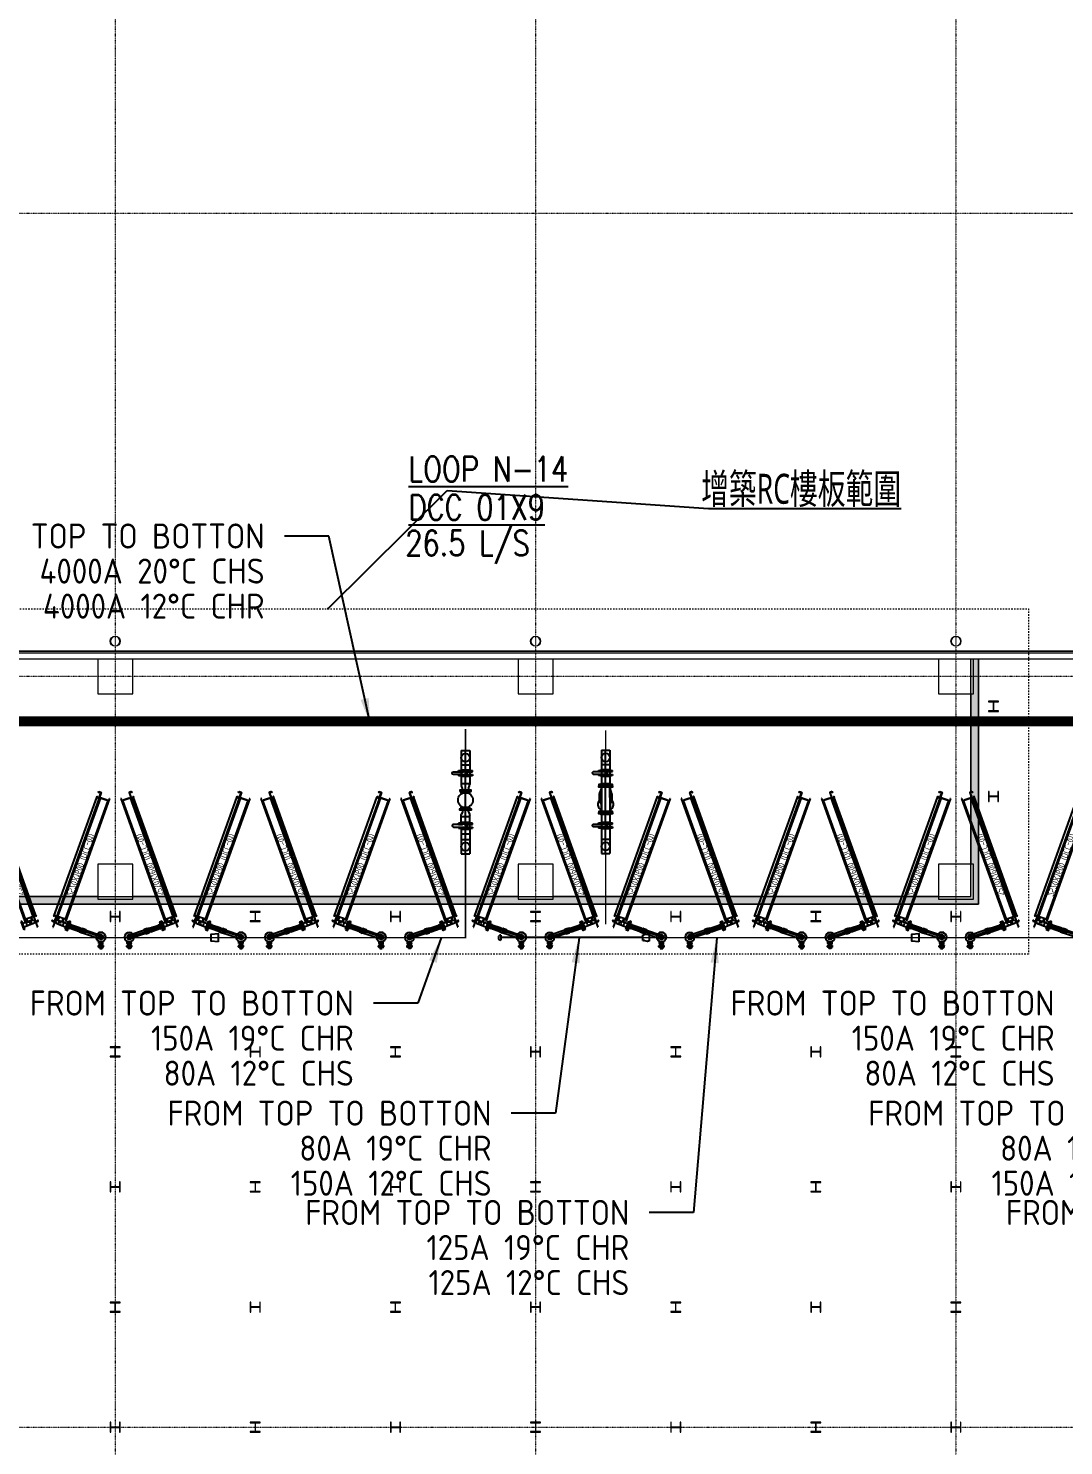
# Model space of a CAD drawing. Extents: x -32000 to 363140, y -29000 to 144266.
# Drawn here: x 24665 to 45352, y 74632 to 102941 of the extents above; entities that cross this region are included whole.
import ezdxf
from ezdxf.enums import TextEntityAlignment as Align

# ---------------------------------------------------------------- set-up
doc = ezdxf.new("R2010")
doc.units = 0
doc.header["$LTSCALE"] = 10
for name, pattern in [('H12PL25$0$JJP_三點線', [0.9, 0.3, -0.15, 0, -0.15, 0, -0.15, 0, -0.15]), ('H12PL25$0$TAI_虛線', [5.644, 2.822, -2.822]), ('XFM1Q20-200k$0$CENTER', [2, 1.25, -0.25, 0.25, -0.25]), ('XFM1Q20-200k$0$CENTER2', [1.125, 0.75, -0.125, 0.125, -0.125])]:
    doc.linetypes.add(name, pattern=pattern)
for name, color, linetype in [('H12PL25$0$A-OBJE-MEP', 252, 'Continuous'), ('H12PL25$0$A-TEXT-修改說明.200K', 252, 'Continuous'), ('H12PL25$0$A-WALL-EX', 252, 'Continuous'), ('H12PL25$0$A-WALL-IN', 252, 'Continuous'), ('H12PL25$0$Hattch', 252, 'Continuous'), ('H12PL25$0$S-COL', 252, 'Continuous'), ('H12PL25$0$S-GRID', 252, 'Continuous'), ('XFM1P20-200k$0$$0$M-PIPE-TEXT', 3, 'Continuous'), ('XFM1P20-200k$0$$0$M-PIPE-TEXT-ARROR', 91, 'Continuous'), ('XFM1P20-200k$0$M-PIPE-CHWR20', 110, 'Continuous'), ('XFM1P20-200k$0$M-PIPE-CHWS12', 130, 'Continuous'), ('XFM1Q20-200k$0$12P7-M-SUP-DCC-L1', 7, 'Continuous'), ('XFM1Q20-200k$0$12P7-M-SUP-DCC-L2', 3, 'Continuous'), ('XFM1Q20-200k$0$C-CDCC', 22, 'Continuous'), ('XFM1Q20-200k$0$M-CWTR-TEXT', 4, 'Continuous'), ('XFM1Q20-200k$0$M-PIPE-CHWR20', 110, 'Continuous'), ('XFM1Q20-200k$0$M-PIPE-CHWS12', 130, 'Continuous'), ('XFM1Q20-200k$0$M-PIPE-CHWS12_CL', 132, 'XFM1Q20-200k$0$CENTER2'), ('XFM1Q20-200k$0$MAU&DCC Valve Station$0$M-CWTR-VAVE', 4, 'Continuous'), ('XFM1Q20-200k$0$U-PCW-V', 2, 'Continuous')]:
    doc.layers.add(name, color=color, linetype=linetype)
doc.styles.add('H12PL25$0$dim-txt', font='isocp.shx', dxfattribs={"width": 0.7, "bigfont": 'chineset.shx'})
doc.styles.add('H12PL25$0$Standard', font='', dxfattribs={"width": 0.8})
doc.styles.add('XFM1P20-200k$0$$0$aa-txt', font='isocp.shx', dxfattribs={"bigfont": 'chineset.shx'})
doc.styles.add('XFM1Q20-200k$0$12P7-XCM2P10$0$AA-TXT', font='simplex.shx', dxfattribs={"bigfont": 'china.shx'})
doc.styles.add('XFM1Q20-200k$0$aa-txt', font='isocp.shx', dxfattribs={"bigfont": 'chineset.shx'})
doc.styles.get('H12PL25$0$Standard').set_extended_font_data('Microsoft JhengHei')
doc.dimstyles.new('H12PL25$0$ARCH-dim-200MM', dxfattribs={"dimscale": 200, "dimtxt": 0.3, "dimasz": 0.1, "dimexe": 0.1, "dimexo": 0.1, "dimgap": 0.05, "dimtad": 1, "dimdec": 0, "dimlfac": 10, "dimrnd": 0.5, "dimdsep": 46, "dimtxsty": 'H12PL25$0$dim-txt', "dimblk": 'H12PL25$0$_Dot', "dimcen": 2, "dimclrd": 256, "dimclre": 256, "dimclrt": 256, "dimadec": 0, "dimazin": 0, "dimtfac": 1, "dimtix": 1, "dimtmove": 2, "dimatfit": 3, "dimldrblk": 'H12PL25$0$_OBLIQUE', "dimfxl": 1, "dimtvp": 1, "dimtolj": 1, "dimarcsym": 0})
doc.dimstyles.new('XFM1P20-200k$0$$0$adim-200', dxfattribs={"dimscale": 200, "dimtxt": 0.3, "dimasz": 2.5, "dimexe": 0.1, "dimexo": 0.5, "dimgap": 0.15, "dimtad": 0, "dimdec": 4, "dimzin": 3, "dimdsep": 46, "dimtxsty": 'XFM1P20-200k$0$$0$aa-txt', "dimcen": 2.5, "dimclrd": 256, "dimclre": 256, "dimclrt": 256, "dimadec": 0, "dimazin": 0, "dimtfac": 1, "dimtdec": 4, "dimtmove": 0, "dimatfit": 3, "dimfxl": 1, "dimtolj": 1, "dimtzin": 0, "dimarcsym": 0})

# ---------------------------------------------------------------- blocks, each defined once
blk = doc.blocks.new('H12PL25$0$_Dot')
blk = doc.blocks.new('H12PL25$0$_OBLIQUE')
at = {"color": 0, "linetype": 'ByBlock', "lineweight": -2}
blk.add_line((-0.5, -0.5), (0.5, 0.5), dxfattribs=at)
blk = doc.blocks.new('XFM1Q20-200k$0$A$C85d7fed8')
at = {"layer": 'XFM1Q20-200k$0$12P7-M-SUP-DCC-L1'}
for points in [[(214374, 5418), (214420, 5438), (214369, 5552), (214323, 5532), (214331, 5513), (214334, 5515), (214327, 5530), (214367, 5548), (214416, 5440), (214376, 5422), (214369, 5437), (214366, 5436)], [(215456, 3023), (215502, 3043), (215450, 3158), (215405, 3137), (215413, 3119), (215416, 3120), (215409, 3135), (215449, 3153), (215497, 3045), (215458, 3027), (215451, 3043), (215448, 3041)]]:
    blk.add_lwpolyline(points, close=True, dxfattribs=at)
blk.add_lwpolyline([(215446, 3041), (215448, 3041)], dxfattribs=at)
at = {"layer": 'XFM1Q20-200k$0$12P7-M-SUP-DCC-L2'}
blk.add_lwpolyline([(215404, 3137), (215450, 3157), (214420, 5438), (214374, 5418)], close=True, dxfattribs=at)
blk = doc.blocks.new('XFM1Q20-200k$0$A$C911c7844')
at = {"layer": 'XFM1Q20-200k$0$C-CDCC'}
for p, q in [((207240, 5563), (207249, 5567)), ((208474, 3049), (207240, 5563)), ((207325, 5504), (207506, 5592)), ((207520, 5444), (207340, 5356)), ((207352, 5436), (207381, 5376)), ((207357, 5438), (207538, 5527)), ((207362, 5441), (207392, 5381)), ((207440, 5479), (207469, 5419)), ((207451, 5484), (207480, 5424)), ((207483, 5638), (207500, 5646)), ((207483, 5638), (207560, 5481)), ((207503, 5480), (207494, 5476)), ((207500, 5646), (207576, 5489)), ((208613, 3173), (207502, 5435)), ((208653, 3137), (207503, 5480)), ((207560, 5481), (207576, 5489)), ((208470, 3103), (207358, 5365)), ((208631, 3182), (208452, 3094)), ((208631, 3182), (208452, 3094)), ((208484, 3110), (208599, 3166)), ((208644, 3133), (208653, 3137)), ((208483, 3054), (208474, 3049))]:
    blk.add_line(p, q, dxfattribs=at)
for centre in [(207341, 5471), (207429, 5514)]:
    blk.add_circle(centre, 36.5, dxfattribs=at)
at = {"layer": 'XFM1Q20-200k$0$C-CDCC', "style": 'XFM1Q20-200k$0$aa-txt', "width": 0.8}
blk.add_text('2520X1600 (DCC-01)', height=125, rotation=296, dxfattribs=at).set_placement((207930, 4392), align=Align.MIDDLE)
blk = doc.blocks.new('XFM1Q20-200k$0$R6-4')
for p, q in [((-5.7, 0), (5.7, 0)), ((-5.7, 0), (-5.7, -1)), ((-8.4, -14), (-8.4, -12.4)), ((8.4, -14), (-8.4, -14)), ((-6.2, -4.1), (-7.9, -9.3)), ((5.7, 0), (5.7, -1)), ((6.2, -4.1), (7.9, -9.3)), ((8.4, -14), (8.4, -12.4))]:
    blk.add_line(p, q)
for centre, start, end in [((1.6, -12.4), 161.7321, 180), ((-15.7, -1), 341.7321, 0), ((15.7, -1), 180, 198.2679), ((-1.6, -12.4), 0, 18.2679)]:
    blk.add_arc(centre, 10, start, end)
blk = doc.blocks.new('XFM1Q20-200k$0$BV-150V-T1')
at = {"color": 0, "linetype": 'ByBlock'}
for p, q in [((-5.2, 9.6), (-6.7, 9.6)), ((-6.7, -9.6), (-6.7, 9.6)), ((-2.7, 14), (-5.2, 14)), ((-5.2, -14), (-5.2, 14)), ((2.7, 14), (5.2, 14)), ((5.2, 14), (5.2, -14)), ((5.2, 9.6), (6.7, 9.6)), ((6.7, 9.6), (6.7, -9.6)), ((-5.2, -9.6), (-6.7, -9.6)), ((-2.7, -14), (-5.2, -14)), ((2.7, -8.4), (-2.7, -8.4)), ((2.7, -14), (5.2, -14)), ((5.2, -9.6), (6.7, -9.6))]:
    blk.add_line(p, q, dxfattribs=at)
blk.add_lwpolyline([(-2.7, 7.5), (-2.7, 24, -1), (2.7, 24), (2.7, 7.7, 0.028765), (2.9, 4.2), (3.3, 0.3, -1.044614), (-3.3, 0), (-2.9, 4.1, 0.028765)], format="xyb", close=True, dxfattribs=at)
for points in [[(-2.7, 14), (-2.7, 6.1)], [(2.7, 14), (2.7, 6.3)], [(-2.7, -2), (-2.7, -14)], [(2.7, -2), (2.7, -14)]]:
    blk.add_lwpolyline(points, dxfattribs=at)
blk = doc.blocks.new('XFM1Q20-200k$0$A$C49d57fc1')
at = {"layer": 'XFM1Q20-200k$0$M-PIPE-CHWR20'}
for p, q in [((183, 2063, 0), (183, 1402, 0)), ((183, 2063), (351, 2063)), ((267, 0, 0), (267, 2063, 0)), ((351, 2063, 0), (351, 1402, 0)), ((183, 1777), (351, 1777)), ((159, 1247, 0), (264, 1247, 0)), ((159, 1247, 0), (159, 1232, 0)), ((159, 1232, 0), (264, 1232, 0)), ((160, 1231, 0), (159, 1232, 0)), ((264, 1231, 0), (160, 1231, 0)), ((189, 1249, 0), (264, 1249, 0)), ((189, 1247, 0), (189, 1249, 0)), ((194, 1221, 0), (194, 1229, 0)), ((200, 1219, 0), (264, 1219, 0)), ((340, 1249, 0), (264, 1249, 0)), ((369, 1247, 0), (264, 1247, 0)), ((369, 1232, 0), (264, 1232, 0)), ((264, 1231, 0), (368, 1231, 0)), ((334, 1219, 0), (264, 1219, 0)), ((334, 1219, 0), (334, 1229, 0)), ((340, 1247, 0), (340, 1249, 0)), ((368, 1231, 0), (369, 1232, 0)), ((369, 1247, 0), (369, 1232, 0)), ((160, 915, 0), (159, 914, 0)), ((159, 914, 0), (264, 914, 0)), ((159, 899, 0), (159, 914, 0)), ((159, 899, 0), (264, 899, 0)), ((264, 915, 0), (160, 915, 0)), ((189, 899, 0), (189, 897, 0)), ((189, 897, 0), (264, 897, 0)), ((194, 930, 0), (194, 917, 0)), ((334, 925, 0), (194, 925, 0)), ((264, 915, 0), (368, 915, 0)), ((369, 914, 0), (264, 914, 0)), ((369, 899, 0), (264, 899, 0)), ((340, 897, 0), (264, 897, 0)), ((334, 925, 0), (334, 917, 0)), ((340, 899, 0), (340, 897, 0)), ((368, 915, 0), (369, 914, 0)), ((369, 899, 0), (369, 914, 0)), ((183, 626), (183, 740, 0)), ((351, 626), (351, 740, 0)), ((183, 495), (183, 0)), ((351, 395), (183, 395)), ((183, 286), (351, 286)), ((351, 495), (351, 0)), ((183, 0), (351, 0))]:
    blk.add_line(p, q, dxfattribs=at)
at = {"layer": 'XFM1Q20-200k$0$M-PIPE-CHWR20', "elevation": 0}
for points in [[(153, 1249), (381, 1249), (381, 1273), (153, 1273)], [(153, 897), (381, 897), (381, 873), (153, 873)]]:
    blk.add_lwpolyline(points, close=True, dxfattribs=at)
at = {"layer": 'XFM1Q20-200k$0$M-PIPE-CHWR20'}
for centre, radius in [((267, 1920), 84.1), ((267, 1073), 149), ((267, 143), 84.1)]:
    blk.add_circle(centre, radius, dxfattribs=at)
for centre, radius, start, end in [((192, 1229, 0), 2, 0, 90), ((193, 1206, 0), 15, 45, 85.3609), ((192, 1207, 0), 15, 345, 45), ((342, 1207, 0), 15, 135, 195), ((341, 1206, 0), 15, 94.6391, 135), ((336, 1229, 0), 2, 90, 180), ((192, 917, 0), 2, 270, 0), ((183, 940, 0), 15, 317.6297, 21.3232), ((336, 917, 0), 2, 180, 270), ((351, 940, 0), 15, 158.6768, 222.3703)]:
    blk.add_arc(centre, radius, start, end, dxfattribs=at)
for name, p, xscale, yscale, zscale, rotation in [('XFM1Q20-200k$0$BV-150V-T1', (267, 1610), 10.00000000000001, 10.00000000000001, 10.00000000000001, 90), ('XFM1Q20-200k$0$R6-4', (267, 1263, 0), 10, 10, 10, 180), ('XFM1Q20-200k$0$BV-150V-T1', (267, 562), -10.00000000000001, 10.00000000000001, 10.00000000000001, 90)]:
    blk.add_blockref(name, p, dxfattribs=dict(at, xscale=xscale, yscale=yscale, zscale=zscale, rotation=rotation))
at = {"layer": 'XFM1Q20-200k$0$M-PIPE-CHWR20', "xscale": -10.00000000000001, "yscale": 10.00000000000001, "zscale": 10.00000000000001}
blk.add_blockref('XFM1Q20-200k$0$R6-4', (267, 883, 0), dxfattribs=at)
blk = doc.blocks.new('XFM1Q20-200k$0$YS-06-B')
at = {"layer": 'XFM1Q20-200k$0$U-PCW-V', "color": 0}
for p, q in [((55, 8.9), (6.9, 8.9)), ((55, -8.9), (6.9, -8.9))]:
    blk.add_line(p, q, dxfattribs=at)
for points in [[(1.4, -9.6), (0, -9.6), (0, 9.6), (1.4, 9.6)], [(4, -13.8), (1.4, -13.8), (1.4, 13.8), (4, 13.8), (4, -13.8)], [(4, -13.8), (6.5, -13.8), (6.5, 13.8), (4, 13.8), (4, -13.8)], [(57.5, -13.8), (55, -13.8), (55, 13.8), (57.5, 13.8), (57.5, -13.8)], [(57.5, -13.8), (60, -13.8), (60, 13.8), (57.5, 13.8), (57.5, -13.8)], [(60, -9.6), (61.5, -9.6), (61.5, 9.6), (60, 9.6)]]:
    blk.add_lwpolyline(points, dxfattribs=at)
for points in [[(18.6, 15.5, 0.133256), (14.6, 14.4, 0.106756), (10.9, 10.9, 0.036777), (9.6, 8.9, 0.036777)], [(28.8, 12.5, 0.064337), (26.3, 14.4, 0.133256), (22.3, 15.5)], [(9.6, -8.9, 0.036777), (10.9, -10.9, 0.106756), (14.6, -14.4, 0.133256), (18.6, -15.5)], [(22.3, -15.5, 0.133256), (26.3, -14.4, 0.064337), (28.8, -12.5, 0.064337)]]:
    blk.add_lwpolyline(points, format="xyb", dxfattribs=at)
for centre, radius, start, end in [((20.5, 4.3), 11.3, 80.5245, 99.4755), ((29, 0), 12.1, 121.7693, 132.5173), ((35.2, -14.3), 27.6, 57.3698, 116.9234), ((20.5, -4.3), 11.3, 260.5245, 279.4755), ((29, 0), 12.1, 227.4827, 238.2307), ((35.2, 14.3), 27.6, 243.0766, 302.6302)]:
    blk.add_arc(centre, radius, start, end, dxfattribs=at)
blk = doc.blocks.new('XFM1Q20-200k$0$A$Cc8c59ff0')
at = {"layer": 'XFM1Q20-200k$0$M-PIPE-CHWS12'}
for p, q in [((183, 2063, 0), (183, 0, 0)), ((183, 2063), (351, 2063)), ((351, 2063, 0), (351, 0, 0)), ((183, 1777), (351, 1777)), ((351, 1120, 0), (351, 1406, 0)), ((183, 286), (351, 286)), ((183, 0), (351, 0))]:
    blk.add_line(p, q, dxfattribs=at)
for centre in [(267, 1920), (267, 143)]:
    blk.add_circle(centre, 84.1, dxfattribs=at)
at = {"layer": 'XFM1Q20-200k$0$M-PIPE-CHWS12_CL', "linetype": 'XFM1Q20-200k$0$CENTER'}
blk.add_line((267, 0, 0), (267, 2063, 0), dxfattribs=at)
at = {"layer": 'XFM1Q20-200k$0$MAU&DCC Valve Station$0$M-CWTR-VAVE', "xscale": 10.00000000000001, "yscale": 10.00000000000001, "zscale": 10.00000000000001, "rotation": 90}
for name, p in [('XFM1Q20-200k$0$BV-150V-T1', (267, 1610)), ('XFM1Q20-200k$0$YS-06-B', (267, 779)), ('XFM1Q20-200k$0$BV-150V-T1', (267, 562))]:
    blk.add_blockref(name, p, dxfattribs=at)
blk = doc.blocks.new('XFM1Q20-200k')
for name, p in [('XFM1Q20-200k$0$A$C49d57fc1', (33132, 86453, 0)), ('XFM1Q20-200k$0$A$Cc8c59ff0', (35933, 86458, 0))]:
    blk.add_blockref(name, p)
at = {"color": 7, "true_color": 0xffffff}
for name, p, rotation in [('XFM1Q20-200k$0$A$C911c7844', (231429, 67581), 173.6451706464987), ('XFM1Q20-200k$0$A$C85d7fed8', (238952, 73756), 175.4865994077143), ('XFM1Q20-200k$0$A$C911c7844', (234229, 67581), 173.6451706464987), ('XFM1Q20-200k$0$A$C85d7fed8', (241752, 73756), 175.4865994077143), ('XFM1Q20-200k$0$A$C911c7844', (237029, 67581), 173.6451706464987), ('XFM1Q20-200k$0$A$C85d7fed8', (244552, 73756), 175.4865994077143), ('XFM1Q20-200k$0$A$C911c7844', (239829, 67581), 173.6451706464987), ('XFM1Q20-200k$0$A$C85d7fed8', (247352, 73756), 175.4865994077143), ('XFM1Q20-200k$0$A$C911c7844', (242629, 67581), 173.6451706464987), ('XFM1Q20-200k$0$A$C85d7fed8', (250152, 73756), 175.4865994077143), ('XFM1Q20-200k$0$A$C911c7844', (245429, 67581), 173.6451706464987), ('XFM1Q20-200k$0$A$C85d7fed8', (252952, 73756), 175.4865994077143), ('XFM1Q20-200k$0$A$C911c7844', (248229, 67581), 173.6451706464987), ('XFM1Q20-200k$0$A$C85d7fed8', (255752, 73756), 175.4865994077143), ('XFM1Q20-200k$0$A$C911c7844', (251029, 67581), 173.6451706464987), ('XFM1Q20-200k$0$A$C85d7fed8', (258552, 73756), 175.4865994077143)]:
    blk.add_blockref(name, p, dxfattribs=dict(at, rotation=rotation))
at = {"color": 7, "true_color": 0xffffff, "xscale": -1}
for name, p, rotation in [('XFM1Q20-200k$0$A$C911c7844', (-181429, 67581), 186.3548293535013), ('XFM1Q20-200k$0$A$C85d7fed8', (-188952, 73756), 184.5134005922857), ('XFM1Q20-200k$0$A$C911c7844', (-178629, 67581), 186.3548293535013), ('XFM1Q20-200k$0$A$C85d7fed8', (-186152, 73756), 184.5134005922857), ('XFM1Q20-200k$0$A$C911c7844', (-175829, 67581), 186.3548293535013), ('XFM1Q20-200k$0$A$C85d7fed8', (-183352, 73756), 184.5134005922857), ('XFM1Q20-200k$0$A$C911c7844', (-173029, 67581), 186.3548293535013), ('XFM1Q20-200k$0$A$C85d7fed8', (-180552, 73756), 184.5134005922857), ('XFM1Q20-200k$0$A$C911c7844', (-170229, 67581), 186.3548293535013), ('XFM1Q20-200k$0$A$C85d7fed8', (-177752, 73756), 184.5134005922857), ('XFM1Q20-200k$0$A$C911c7844', (-167429, 67581), 186.3548293535013), ('XFM1Q20-200k$0$A$C85d7fed8', (-174952, 73756), 184.5134005922857), ('XFM1Q20-200k$0$A$C911c7844', (-164629, 67581), 186.3548293535013), ('XFM1Q20-200k$0$A$C85d7fed8', (-172152, 73756), 184.5134005922857), ('XFM1Q20-200k$0$A$C911c7844', (-161829, 67581), 186.3548293535013), ('XFM1Q20-200k$0$A$C85d7fed8', (-169352, 73756), 184.5134005922857)]:
    blk.add_blockref(name, p, dxfattribs=dict(at, rotation=rotation))
at = {"layer": 'DEFPOINTS', "color": 6, "style": 'XFM1Q20-200k$0$12P7-XCM2P10$0$AA-TXT', "width": 0.8}
blk.add_text('26.5 L/S', height=500, dxfattribs=at).set_placement((32198, 92660, 0), align=Align.MIDDLE_LEFT)
at = {"layer": 'XFM1Q20-200k$0$M-CWTR-TEXT', "style": 'XFM1Q20-200k$0$12P7-XCM2P10$0$AA-TXT', "width": 0.8}
for s, p in [('%%ULOOP N-14', (32262, 94138, 0)), ('%%UDCC 01X9', (32262, 93372, 0))]:
    blk.add_text(s, height=500, dxfattribs=at).set_placement(p, align=Align.MIDDLE_LEFT)
blk = doc.blocks.new('XFM1P20-200k$0$005')
h = blk.add_hatch()
h.set_pattern_fill('AR-HBONE', color=256, scale=0.430893, angle=360, style=0)
h.set_pattern_definition([(135, (-2258.2576, -4619.8331), (-8e-16, 2.4374981), [5.1707143, -1.7235714]), (45, (-2259.4764, -4618.6144), (-8e-16, 2.4374981), [5.1707143, -1.7235714])])
h.paths.add_polyline_path([(21.88125, -3.01625), (21.88125, 3.01625), (5.88125, 3.01625), (5.88125, -3.01625)])
edge = h.paths.add_edge_path(flags=17)
edge.add_line((21.88125, 3.01625), (21.88125, -3.01625))
for p, q in [((5.88125, 3.31625), (3, 3.31625)), ((5.88125, 3.31625), (5.88125, -3.31625)), ((21.88125, 3.01625), (5.88125, 3.01625)), ((5.88125, 3.01625), (5.88125, -3.01625)), ((21.88125, 3.31625), (24.7625, 3.31625)), ((21.88125, 3.31625), (21.88125, -3.31625)), ((21.88125, 3.01625), (21.88125, -3.01625)), ((21.88125, -3.01625), (21.88125, 3.01625)), ((28.2625, 3.31625), (24.7625, 3.31625)), ((28.2625, 3.31625), (28.2625, -3.31625)), ((5.88125, -3.31625), (3, -3.31625)), ((21.88125, -3.01625), (5.88125, -3.01625)), ((21.88125, -3.31625), (28.2625, -3.31625)), ((28.2625, -3.31625), (25.38125, -3.31625))]:
    blk.add_line(p, q)
for points in [[(0, -7.6), (0, 7.6), (2.38125, 7.6), (2.38125, -7.6), (0, -7.6)], [(2.38125, 3.8975), (3, 3.8975), (3, -3.8975), (2.38125, -3.8975)]]:
    blk.add_lwpolyline(points)
blk = doc.blocks.new('XFM1P20-200k$0$A$C63cefe58')
at = {"layer": 'XFM1P20-200k$0$M-PIPE-CHWR20'}
for p, q in [((236960, 2866), (236933, 2798)), ((237600, 2568, 0), (236977, 2820, 0)), ((237278, 2659), (237585, 2535, 0)), ((237305, 2726), (237614, 2601, 0)), ((237659, 2565, 0), (237542, 2571, 0)), ((237563, 2655, 0), (237563, 2655, 0)), ((237636, 2661, 0), (237574, 2664, 0)), ((237603, 2626, 0), (237597, 2509, 0)), ((237645, 2650, 0), (237645, 2650, 0)), ((237540, 2379, 0), (237541, 2396, 0)), ((237540, 2379, 0), (237641, 2374, 0)), ((237642, 2391, 0), (237541, 2396, 0)), ((237545, 2374, 0), (237545, 2378, 0)), ((237547, 2401, 0), (237546, 2397, 0)), ((237555, 2372, 0), (237547, 2373, 0)), ((237556, 2402, 0), (237548, 2402, 0)), ((237548, 2374, 0), (237548, 2378, 0)), ((237549, 2401, 0), (237549, 2397, 0)), ((237553, 2441, 0), (237555, 2485, 0)), ((237554, 2374, 0), (237554, 2378, 0)), ((237555, 2401, 0), (237555, 2397, 0)), ((237556, 2373, 0), (237557, 2377, 0)), ((237558, 2401, 0), (237558, 2397, 0)), ((237561, 2355, 0), (237561, 2360, 0)), ((237566, 2360, 0), (237561, 2360, 0)), ((237566, 2355, 0), (237561, 2355, 0)), ((237562, 2431, 0), (237568, 2430, 0)), ((237567, 2372, 0), (237565, 2343, 0)), ((237565, 2343, 0), (237612, 2340, 0)), ((237567, 2372, 0), (237614, 2370, 0)), ((237572, 2430, 0), (237570, 2396, 0)), ((237581, 2475, 0), (237577, 2405, 0)), ((237580, 2377, 0), (237579, 2372, 0)), ((237602, 2376, 0), (237601, 2370, 0)), ((237611, 2474, 0), (237607, 2403, 0)), ((237614, 2370, 0), (237612, 2340, 0)), ((237615, 2427, 0), (237613, 2394, 0)), ((237613, 2358, 0), (237619, 2357, 0)), ((237613, 2353, 0), (237619, 2352, 0)), ((237624, 2428, 0), (237618, 2428, 0)), ((237619, 2352, 0), (237619, 2357, 0)), ((237624, 2370, 0), (237625, 2374, 0)), ((237626, 2397, 0), (237626, 2393, 0)), ((237626, 2369, 0), (237634, 2368, 0)), ((237627, 2399, 0), (237636, 2398, 0)), ((237627, 2370, 0), (237627, 2374, 0)), ((237629, 2397, 0), (237628, 2393, 0)), ((237633, 2370, 0), (237633, 2374, 0)), ((237634, 2397, 0), (237634, 2393, 0)), ((237635, 2437, 0), (237637, 2481, 0)), ((237636, 2369, 0), (237636, 2373, 0)), ((237637, 2397, 0), (237637, 2393, 0)), ((237641, 2374, 0), (237642, 2391, 0))]:
    blk.add_line(p, q, dxfattribs=at)
at = {"layer": 'XFM1P20-200k$0$M-PIPE-CHWR20', "elevation": 0}
for points in [[(237250, 2760), (237309, 2736), (237274, 2649), (237215, 2673)], [(237257, 2757), (237250, 2760), (237215, 2673), (237222, 2670)]]:
    blk.add_lwpolyline(points, dxfattribs=at)
at = {"layer": 'XFM1P20-200k$0$M-PIPE-CHWR20'}
for radius in [94.4, 44.4, 36.5]:
    blk.add_circle((237600, 2568, 0), radius, dxfattribs=at)
for centre, radius, start, end in [((237573, 2654, 0), 10, 87.1452, 177.1452), ((237602, 2590, 0), 22.2, 88.2245, 266.0658), ((237635, 2651, 0), 10, 357.1452, 87.1452), ((237544, 2378, 0), 1.43, 9.8256, 87.1452), ((237545, 2398, 0), 1.43, 267.1452, 344.4648), ((237547, 2378, 0), 1.43, 9.8256, 164.4648), ((237547, 2374, 0), 1.43, 189.8256, 344.4648), ((237548, 2398, 0), 1.43, 189.8256, 344.4648), ((237548, 2401, 0), 1.43, 9.8256, 164.4648), ((237551, 2375, 0), 4.06, 43.5424, 130.748), ((237551, 2377, 0), 4.06, 223.5424, 310.748), ((237552, 2398, 0), 4.06, 43.5424, 130.748), ((237552, 2400, 0), 4.06, 223.5424, 310.748), ((237563, 2441, 0), 10, 177.1452, 267.1452), ((237555, 2377, 0), 1.43, 9.8256, 164.4648), ((237555, 2374, 0), 1.43, 189.8256, 344.4648), ((237556, 2401, 0), 1.43, 9.8256, 164.4648), ((237556, 2397, 0), 1.43, 189.8256, 344.4648), ((237558, 2377, 0), 1.43, 87.1452, 164.4648), ((237559, 2397, 0), 1.43, 189.8256, 267.1452), ((237567, 2405, 0), 10, 267.1452, 357.1452), ((237568, 2420, 0), 10, 357.1452, 87.1452), ((237617, 2403, 0), 10, 177.1452, 267.1452), ((237618, 2418, 0), 10, 87.1452, 177.1452), ((237623, 2374, 0), 1.43, 9.8256, 87.1452), ((237625, 2438, 0), 10, 267.1452, 357.1452), ((237624, 2394, 0), 1.43, 267.1452, 344.4648), ((237626, 2370, 0), 1.43, 189.8256, 344.4648), ((237626, 2374, 0), 1.43, 9.8256, 164.4648), ((237627, 2397, 0), 1.43, 9.8256, 164.4648), ((237627, 2394, 0), 1.43, 189.8256, 344.4648), ((237630, 2371, 0), 4.06, 43.5424, 130.748), ((237630, 2373, 0), 4.06, 223.5424, 310.748), ((237631, 2396, 0), 4.06, 223.5424, 310.748), ((237631, 2394, 0), 4.06, 43.5424, 130.748), ((237634, 2373, 0), 1.43, 9.8256, 164.4648), ((237634, 2370, 0), 1.43, 189.8256, 344.4648), ((237636, 2397, 0), 1.43, 9.8256, 164.4648), ((237635, 2393, 0), 1.43, 189.8256, 344.4648), ((237637, 2373, 0), 1.43, 87.1452, 164.4648), ((237638, 2393, 0), 1.43, 189.8256, 267.1452)]:
    blk.add_arc(centre, radius, start, end, dxfattribs=at)
at = {"layer": 'XFM1P20-200k$0$M-PIPE-CHWR20', "xscale": -12.10111893907765, "yscale": 12.10111893907765, "zscale": 12.10111893907765, "rotation": 157.9999999999999}
blk.add_blockref('XFM1P20-200k$0$005', (236946, 2832), dxfattribs=at)
blk = doc.blocks.new('XFM1P20-200k$0$R5-4')
for p, q in [((-5.7, 0), (-5.7, -1.6)), ((-5.7, 0), (5.7, 0)), ((-7.1, -12.7), (-7.1, -10.4)), ((7.1, -12.7), (-7.1, -12.7)), ((-5.9, -3.6), (-6.9, -8.5)), ((5.7, 0), (5.7, -1.6)), ((5.9, -3.6), (6.9, -8.5)), ((7.1, -12.7), (7.1, -10.4))]:
    blk.add_line(p, q)
for centre, start, end in [((2.9, -10.4), 168.8131, 180), ((-15.7, -1.6), 348.8131, 0), ((15.7, -1.6), 180, 191.1869), ((-2.9, -10.4), 0, 11.1869)]:
    blk.add_arc(centre, 10, start, end)
blk = doc.blocks.new('H12PL25')
at = {"layer": 'H12PL25$0$Hattch', "linetype": 'Continuous', "lineweight": 0}
blk.add_hatch(color=256, dxfattribs=at).paths.add_polyline_path([(17650, 85600), (43500, 85600), (43500, 90350), (43650, 90350), (43650, 85450), (17650, 85450)])
at = {"layer": 'H12PL25$0$A-OBJE-MEP', "lineweight": 0, "flags": 128}
for points in [[(26495, 90700, 1), (26305, 90700, 1)], [(34895, 90700, 1), (34705, 90700, 1)], [(43295, 90700, 1), (43105, 90700, 1)]]:
    blk.add_lwpolyline(points, format="xyb", close=True, dxfattribs=at)
at = {"layer": 'H12PL25$0$A-OBJE-MEP', "lineweight": 0}
for centre in [(26400, 90700), (34800, 90700), (43200, 90700)]:
    blk.add_circle(centre, 100, dxfattribs=at)
at = {"layer": 'H12PL25$0$A-TEXT-修改說明.200K', "linetype": 'H12PL25$0$TAI_虛線', "lineweight": 0}
blk.add_lwpolyline([(44650, 84450), (16650, 84450), (16650, 91350), (44650, 91350)], close=True, dxfattribs=at)
at = {"layer": 'H12PL25$0$A-WALL-EX', "lineweight": 0}
blk.add_line((18000, 90465), (68150, 90465), dxfattribs=at)
at = {"layer": 'H12PL25$0$A-WALL-EX', "lineweight": 0, "flags": 128}
for points in [[(17965, 90350), (68150, 90350)], [(18000, 90500), (68150, 90500)], [(18000, 90500), (68150, 90500)], [(18000, 90500), (68150, 90500)], [(68150, 90500), (18000, 90500)]]:
    blk.add_lwpolyline(points, dxfattribs=at)
at = {"layer": 'H12PL25$0$A-WALL-IN', "lineweight": 0, "flags": 128}
for points in [[(43500, 90350), (43650, 90350)], [(43650, 85600), (43650, 90350)], [(43500, 89650), (43500, 86250)], [(26050, 85600), (17650, 85600)], [(34450, 85600), (26750, 85600)], [(42850, 85600), (35150, 85600)], [(43650, 85450), (43650, 85600)], [(17650, 85450), (43650, 85450)]]:
    blk.add_lwpolyline(points, dxfattribs=at)
at = {"layer": 'H12PL25$0$Hattch', "lineweight": 0, "flags": 128}
blk.add_lwpolyline([(17650, 85600), (43500, 85600), (43500, 90350), (43650, 90350), (43650, 85450), (17650, 85450)], close=True, dxfattribs=at)
at = {"layer": 'H12PL25$0$S-COL', "lineweight": 0, "flags": 128}
for points in [[(26050, 90350), (26050, 89650), (26750, 89650), (26750, 90350)], [(34450, 90350), (34450, 89650), (35150, 89650), (35150, 90350)], [(42850, 90350), (42850, 89650), (43550, 89650), (43550, 90350)]]:
    blk.add_lwpolyline(points, dxfattribs=at)
for points in [[(44050, 89299.5), (44050, 89311.5), (43967, 89311.5, -0.41421356), (43954, 89324.5), (43954, 89474.5, -0.41421356), (43967, 89487.5), (44050, 89487.5), (44050, 89499.5), (43850, 89499.5), (43850, 89487.5), (43933, 89487.5, -0.41421356), (43946, 89474.5), (43946, 89324.5, -0.41421356), (43933, 89311.5), (43850, 89311.5), (43850, 89299.5)], [(44050, 87700), (44038, 87700), (44038, 87617, -0.41421356), (44025, 87604), (43875, 87604, -0.41421356), (43862, 87617), (43862, 87700), (43850, 87700), (43850, 87500), (43862, 87500), (43862, 87583, -0.41421356), (43875, 87596), (44025, 87596, -0.41421356), (44038, 87583), (44038, 87500), (44050, 87500)], [(26500, 85300), (26488, 85300), (26488, 85217, -0.41421356), (26475, 85204), (26325, 85204, -0.41421356), (26312, 85217), (26312, 85300), (26300, 85300), (26300, 85100), (26312, 85100), (26312, 85183, -0.41421356), (26325, 85196), (26475, 85196, -0.41421356), (26488, 85183), (26488, 85100), (26500, 85100)], [(29300, 85100), (29300, 85112), (29217, 85112, -0.41421356), (29204, 85125), (29204, 85275, -0.41421356), (29217, 85288), (29300, 85288), (29300, 85300), (29100, 85300), (29100, 85288), (29183, 85288, -0.41421356), (29196, 85275), (29196, 85125, -0.41421356), (29183, 85112), (29100, 85112), (29100, 85100)], [(32100, 85300), (32088, 85300), (32088, 85217, -0.41421356), (32075, 85204), (31925, 85204, -0.41421356), (31912, 85217), (31912, 85300), (31900, 85300), (31900, 85100), (31912, 85100), (31912, 85183, -0.41421356), (31925, 85196), (32075, 85196, -0.41421356), (32088, 85183), (32088, 85100), (32100, 85100)], [(34900, 85100), (34900, 85112), (34817, 85112, -0.41421356), (34804, 85125), (34804, 85275, -0.41421356), (34817, 85288), (34900, 85288), (34900, 85300), (34700, 85300), (34700, 85288), (34783, 85288, -0.41421356), (34796, 85275), (34796, 85125, -0.41421356), (34783, 85112), (34700, 85112), (34700, 85100)], [(37700, 85300), (37688, 85300), (37688, 85217, -0.41421356), (37675, 85204), (37525, 85204, -0.41421356), (37512, 85217), (37512, 85300), (37500, 85300), (37500, 85100), (37512, 85100), (37512, 85183, -0.41421356), (37525, 85196), (37675, 85196, -0.41421356), (37688, 85183), (37688, 85100), (37700, 85100)], [(40500, 85100), (40500, 85112), (40417, 85112, -0.41421356), (40404, 85125), (40404, 85275, -0.41421356), (40417, 85288), (40500, 85288), (40500, 85300), (40300, 85300), (40300, 85288), (40383, 85288, -0.41421356), (40396, 85275), (40396, 85125, -0.41421356), (40383, 85112), (40300, 85112), (40300, 85100)], [(43300, 85300), (43288, 85300), (43288, 85217, -0.41421356), (43275, 85204), (43125, 85204, -0.41421356), (43112, 85217), (43112, 85300), (43100, 85300), (43100, 85100), (43112, 85100), (43112, 85183, -0.41421356), (43125, 85196), (43275, 85196, -0.41421356), (43288, 85183), (43288, 85100), (43300, 85100)], [(26500, 82400), (26500, 82412), (26417, 82412, -0.41421356), (26404, 82425), (26404, 82575, -0.41421356), (26417, 82588), (26500, 82588), (26500, 82600), (26300, 82600), (26300, 82588), (26383, 82588, -0.41421356), (26396, 82575), (26396, 82425, -0.41421356), (26383, 82412), (26300, 82412), (26300, 82400)], [(29300, 82600), (29288, 82600), (29288, 82517, -0.41421356), (29275, 82504), (29125, 82504, -0.41421356), (29112, 82517), (29112, 82600), (29100, 82600), (29100, 82400), (29112, 82400), (29112, 82483, -0.41421356), (29125, 82496), (29275, 82496, -0.41421356), (29288, 82483), (29288, 82400), (29300, 82400)], [(32100, 82400), (32100, 82412), (32017, 82412, -0.41421356), (32004, 82425), (32004, 82575, -0.41421356), (32017, 82588), (32100, 82588), (32100, 82600), (31900, 82600), (31900, 82588), (31983, 82588, -0.41421356), (31996, 82575), (31996, 82425, -0.41421356), (31983, 82412), (31900, 82412), (31900, 82400)], [(34900, 82600), (34888, 82600), (34888, 82517, -0.41421356), (34875, 82504), (34725, 82504, -0.41421356), (34712, 82517), (34712, 82600), (34700, 82600), (34700, 82400), (34712, 82400), (34712, 82483, -0.41421356), (34725, 82496), (34875, 82496, -0.41421356), (34888, 82483), (34888, 82400), (34900, 82400)], [(37700, 82400), (37700, 82412), (37617, 82412, -0.41421356), (37604, 82425), (37604, 82575, -0.41421356), (37617, 82588), (37700, 82588), (37700, 82600), (37500, 82600), (37500, 82588), (37583, 82588, -0.41421356), (37596, 82575), (37596, 82425, -0.41421356), (37583, 82412), (37500, 82412), (37500, 82400)], [(40500, 82600), (40488, 82600), (40488, 82517, -0.41421356), (40475, 82504), (40325, 82504, -0.41421356), (40312, 82517), (40312, 82600), (40300, 82600), (40300, 82400), (40312, 82400), (40312, 82483, -0.41421356), (40325, 82496), (40475, 82496, -0.41421356), (40488, 82483), (40488, 82400), (40500, 82400)], [(43300, 82400), (43300, 82412), (43217, 82412, -0.41421356), (43204, 82425), (43204, 82575, -0.41421356), (43217, 82588), (43300, 82588), (43300, 82600), (43100, 82600), (43100, 82588), (43183, 82588, -0.41421356), (43196, 82575), (43196, 82425, -0.41421356), (43183, 82412), (43100, 82412), (43100, 82400)], [(26500, 79900), (26488, 79900), (26488, 79817, -0.41421356), (26475, 79804), (26325, 79804, -0.41421356), (26312, 79817), (26312, 79900), (26300, 79900), (26300, 79700), (26312, 79700), (26312, 79783, -0.41421356), (26325, 79796), (26475, 79796, -0.41421356), (26488, 79783), (26488, 79700), (26500, 79700)], [(29300, 79700), (29300, 79712), (29217, 79712, -0.41421356), (29204, 79725), (29204, 79875, -0.41421356), (29217, 79888), (29300, 79888), (29300, 79900), (29100, 79900), (29100, 79888), (29183, 79888, -0.41421356), (29196, 79875), (29196, 79725, -0.41421356), (29183, 79712), (29100, 79712), (29100, 79700)], [(32100, 79900), (32088, 79900), (32088, 79817, -0.41421356), (32075, 79804), (31925, 79804, -0.41421356), (31912, 79817), (31912, 79900), (31900, 79900), (31900, 79700), (31912, 79700), (31912, 79783, -0.41421356), (31925, 79796), (32075, 79796, -0.41421356), (32088, 79783), (32088, 79700), (32100, 79700)], [(34900, 79700), (34900, 79712), (34817, 79712, -0.41421356), (34804, 79725), (34804, 79875, -0.41421356), (34817, 79888), (34900, 79888), (34900, 79900), (34700, 79900), (34700, 79888), (34783, 79888, -0.41421356), (34796, 79875), (34796, 79725, -0.41421356), (34783, 79712), (34700, 79712), (34700, 79700)], [(37700, 79900), (37688, 79900), (37688, 79817, -0.41421356), (37675, 79804), (37525, 79804, -0.41421356), (37512, 79817), (37512, 79900), (37500, 79900), (37500, 79700), (37512, 79700), (37512, 79783, -0.41421356), (37525, 79796), (37675, 79796, -0.41421356), (37688, 79783), (37688, 79700), (37700, 79700)], [(40500, 79700), (40500, 79712), (40417, 79712, -0.41421356), (40404, 79725), (40404, 79875, -0.41421356), (40417, 79888), (40500, 79888), (40500, 79900), (40300, 79900), (40300, 79888), (40383, 79888, -0.41421356), (40396, 79875), (40396, 79725, -0.41421356), (40383, 79712), (40300, 79712), (40300, 79700)], [(43300, 79900), (43288, 79900), (43288, 79817, -0.41421356), (43275, 79804), (43125, 79804, -0.41421356), (43112, 79817), (43112, 79900), (43100, 79900), (43100, 79700), (43112, 79700), (43112, 79783, -0.41421356), (43125, 79796), (43275, 79796, -0.41421356), (43288, 79783), (43288, 79700), (43300, 79700)], [(26500, 77300), (26500, 77312), (26417, 77312, -0.41421356), (26404, 77325), (26404, 77475, -0.41421356), (26417, 77488), (26500, 77488), (26500, 77500), (26300, 77500), (26300, 77488), (26383, 77488, -0.41421356), (26396, 77475), (26396, 77325, -0.41421356), (26383, 77312), (26300, 77312), (26300, 77300)], [(29300, 77500), (29288, 77500), (29288, 77417, -0.41421356), (29275, 77404), (29125, 77404, -0.41421356), (29112, 77417), (29112, 77500), (29100, 77500), (29100, 77300), (29112, 77300), (29112, 77383, -0.41421356), (29125, 77396), (29275, 77396, -0.41421356), (29288, 77383), (29288, 77300), (29300, 77300)], [(32100, 77300), (32100, 77312), (32017, 77312, -0.41421356), (32004, 77325), (32004, 77475, -0.41421356), (32017, 77488), (32100, 77488), (32100, 77500), (31900, 77500), (31900, 77488), (31983, 77488, -0.41421356), (31996, 77475), (31996, 77325, -0.41421356), (31983, 77312), (31900, 77312), (31900, 77300)], [(34900, 77500), (34888, 77500), (34888, 77417, -0.41421356), (34875, 77404), (34725, 77404, -0.41421356), (34712, 77417), (34712, 77500), (34700, 77500), (34700, 77300), (34712, 77300), (34712, 77383, -0.41421356), (34725, 77396), (34875, 77396, -0.41421356), (34888, 77383), (34888, 77300), (34900, 77300)], [(37700, 77300), (37700, 77312), (37617, 77312, -0.41421356), (37604, 77325), (37604, 77475, -0.41421356), (37617, 77488), (37700, 77488), (37700, 77500), (37500, 77500), (37500, 77488), (37583, 77488, -0.41421356), (37596, 77475), (37596, 77325, -0.41421356), (37583, 77312), (37500, 77312), (37500, 77300)], [(40500, 77500), (40488, 77500), (40488, 77417, -0.41421356), (40475, 77404), (40325, 77404, -0.41421356), (40312, 77417), (40312, 77500), (40300, 77500), (40300, 77300), (40312, 77300), (40312, 77383, -0.41421356), (40325, 77396), (40475, 77396, -0.41421356), (40488, 77383), (40488, 77300), (40500, 77300)], [(43300, 77300), (43300, 77312), (43217, 77312, -0.41421356), (43204, 77325), (43204, 77475, -0.41421356), (43217, 77488), (43300, 77488), (43300, 77500), (43100, 77500), (43100, 77488), (43183, 77488, -0.41421356), (43196, 77475), (43196, 77325, -0.41421356), (43183, 77312), (43100, 77312), (43100, 77300)], [(26500, 75100), (26488, 75100), (26488, 75017, -0.41421356), (26475, 75004), (26325, 75004, -0.41421356), (26312, 75017), (26312, 75100), (26300, 75100), (26300, 74900), (26312, 74900), (26312, 74983, -0.41421356), (26325, 74996), (26475, 74996, -0.41421356), (26488, 74983), (26488, 74900), (26500, 74900)], [(29300, 74900), (29300, 74912), (29217, 74912, -0.41421356), (29204, 74925), (29204, 75075, -0.41421356), (29217, 75088), (29300, 75088), (29300, 75100), (29100, 75100), (29100, 75088), (29183, 75088, -0.41421356), (29196, 75075), (29196, 74925, -0.41421356), (29183, 74912), (29100, 74912), (29100, 74900)], [(32100, 75100), (32088, 75100), (32088, 75017, -0.41421356), (32075, 75004), (31925, 75004, -0.41421356), (31912, 75017), (31912, 75100), (31900, 75100), (31900, 74900), (31912, 74900), (31912, 74983, -0.41421356), (31925, 74996), (32075, 74996, -0.41421356), (32088, 74983), (32088, 74900), (32100, 74900)], [(34900, 74900), (34900, 74912), (34817, 74912, -0.41421356), (34804, 74925), (34804, 75075, -0.41421356), (34817, 75088), (34900, 75088), (34900, 75100), (34700, 75100), (34700, 75088), (34783, 75088, -0.41421356), (34796, 75075), (34796, 74925, -0.41421356), (34783, 74912), (34700, 74912), (34700, 74900)], [(37700, 75100), (37688, 75100), (37688, 75017, -0.41421356), (37675, 75004), (37525, 75004, -0.41421356), (37512, 75017), (37512, 75100), (37500, 75100), (37500, 74900), (37512, 74900), (37512, 74983, -0.41421356), (37525, 74996), (37675, 74996, -0.41421356), (37688, 74983), (37688, 74900), (37700, 74900)], [(40500, 74900), (40500, 74912), (40417, 74912, -0.41421356), (40404, 74925), (40404, 75075, -0.41421356), (40417, 75088), (40500, 75088), (40500, 75100), (40300, 75100), (40300, 75088), (40383, 75088, -0.41421356), (40396, 75075), (40396, 74925, -0.41421356), (40383, 74912), (40300, 74912), (40300, 74900)], [(43300, 75100), (43288, 75100), (43288, 75017, -0.41421356), (43275, 75004), (43125, 75004, -0.41421356), (43112, 75017), (43112, 75100), (43100, 75100), (43100, 74900), (43112, 74900), (43112, 74983, -0.41421356), (43125, 74996), (43275, 74996, -0.41421356), (43288, 74983), (43288, 74900), (43300, 74900)]]:
    blk.add_lwpolyline(points, format="xyb", close=True, dxfattribs=at)
for points in [[(26050, 85550), (26750, 85550), (26750, 86250), (26050, 86250)], [(34450, 85550), (35150, 85550), (35150, 86250), (34450, 86250)], [(42850, 85550), (43550, 85550), (43550, 86250), (42850, 86250)]]:
    blk.add_lwpolyline(points, close=True, dxfattribs=at)
at = {"layer": 'H12PL25$0$S-GRID', "linetype": 'H12PL25$0$JJP_三點線', "lineweight": 0}
for p, q in [((26400, 128250), (26400, -28000)), ((34800, 128250), (34800, -28000)), ((43200, 128250), (43200, -28000)), ((-29000, 99250), (289600, 99250)), ((-29000, 90000), (289600, 90000)), ((-29000, 75000), (289600, 75000))]:
    blk.add_line(p, q, dxfattribs=at)
at = {"layer": 'H12PL25$0$A-TEXT-修改說明.200K', "linetype": 'Continuous', "lineweight": 0, "insert": (42103.97, 93711.19), "char_height": 598.4677, "attachment_point": 6, "style": 'H12PL25$0$Standard'}
blk.add_mtext('\\A1;{\\W0.68;增築RC樓板範圍}', dxfattribs=at)
at = {"layer": 'H12PL25$0$A-TEXT-修改說明.200K', "lineweight": 0, "annotation_type": 0, "has_hookline": 1, "hookline_direction": 0, "text_width": 3840.22}
blk.add_leader([(30650, 91350), (33033.49, 93711.19), (38253.75, 93349.02)], dimstyle='H12PL25$0$ARCH-dim-200MM', dxfattribs=at)
blk = doc.blocks.new('XFM1P20-200k')
at = {"layer": 'XFM1P20-200k$0$M-PIPE-CHWR20'}
for p, q in [((34107, 84830, 0), (34107, 84730, 0)), ((36942, 84780, 0), (34107, 84780, 0))]:
    blk.add_line(p, q, dxfattribs=at)
at = {"layer": 'XFM1P20-200k$0$M-PIPE-CHWR20', "elevation": 0}
for points, const_width in [([(20796, 89098), (175548, 89100)], 200), ([(20843, 84780), (33399, 84780), (33399, 88948)], 30), ([(34107, 84780), (47402, 84780), (47402, 88948)], 30)]:
    blk.add_lwpolyline(points, dxfattribs=dict(at, const_width=const_width))
for points in [[(28459, 84696), (28319, 84710), (28319, 84851), (28459, 84864)], [(42461, 84696), (42321, 84710), (42321, 84851), (42461, 84864)]]:
    blk.add_lwpolyline(points, close=True, dxfattribs=at)
at = {"layer": 'XFM1P20-200k$0$M-PIPE-CHWR20'}
blk.add_arc((34107, 84780, 0), 50, 90, 270, dxfattribs=at)
at = {"layer": 'XFM1P20-200k$0$M-PIPE-CHWS12', "const_width": 30, "elevation": 0}
blk.add_lwpolyline([(36200, 85043), (36200, 88921)], dxfattribs=at)
at = {"rotation": 2.854829285531749}
for p in [(-211063, 70390), (-208263, 70390), (-205463, 70390), (-202661, 70390), (-199861, 70390), (-197061, 70390), (-194261, 70390), (-191461, 70390)]:
    blk.add_blockref('XFM1P20-200k$0$A$C63cefe58', p, dxfattribs=at)
at = {"xscale": -0.9999999999999996, "rotation": 357.1451707144683}
for p in [(263859, 70390), (266659, 70390), (269459, 70390), (272261, 70390), (275061, 70390), (277861, 70390), (280661, 70390)]:
    blk.add_blockref('XFM1P20-200k$0$A$C63cefe58', p, dxfattribs=at)
at = {"layer": 'XFM1P20-200k$0$M-PIPE-CHWR20', "xscale": 10.00000000000003, "yscale": 10.00000000000003, "zscale": 10.00000000000003, "rotation": 90}
blk.add_blockref('XFM1P20-200k$0$R5-4', (36942, 84780, 0), dxfattribs=at)
at = {"layer": 'XFM1P20-200k$0$$0$M-PIPE-TEXT', "style": 'XFM1P20-200k$0$$0$aa-txt'}
for s, p in [('FROM TOP TO BOTTON', (29385, 92801)), ('4000A 20%%DC CHS', (29385, 92101)), ('4000A 12%%DC CHR', (29385, 91401)), ('FROM TOP TO BOTTON', (31168, 83472, 0)), ('FROM TOP TO BOTTON', (45170, 83472, 0)), ('150A 19%%DC CHR', (31168, 82772, 0)), ('150A 19%%DC CHR', (45170, 82772, 0)), ('80A 12%%DC CHS', (31168, 82072, 0)), ('80A 12%%DC CHS', (45170, 82072, 0)), ('FROM TOP TO BOTTON', (33920, 81274, 0)), ('FROM TOP TO BOTTON', (47922, 81274, 0)), ('80A 19%%DC CHR', (33920, 80574, 0)), ('80A 19%%DC CHR', (47922, 80574, 0)), ('150A 12%%DC CHS', (33920, 79874, 0)), ('150A 12%%DC CHS', (47922, 79874, 0)), ('FROM TOP TO BOTTON', (36672, 79290, 0)), ('FROM TOP TO BOTTON', (50674, 79290, 0)), ('125A 19%%DC CHR', (36672, 78590, 0)), ('125A 12%%DC CHS', (36672, 77890, 0))]:
    blk.add_text(s, height=500, dxfattribs=at).set_placement(p, align=Align.MIDDLE_RIGHT)
at = {"layer": 'XFM1P20-200k$0$$0$M-PIPE-TEXT-ARROR'}
for points in [[(31493, 89060), (30666, 92801), (29780, 92801)], [(32916, 84773, 0), (32449, 83472, 0), (31563, 83472, 0)], [(35668, 84773, 0), (35201, 81274, 0), (34315, 81274, 0)], [(38420, 84773, 0), (37953, 79290, 0), (37067, 79290, 0)]]:
    blk.add_leader(points, dimstyle='XFM1P20-200k$0$$0$adim-200', dxfattribs=at)

msp = doc.modelspace()

# ---------------------------------------------------------------- block references
msp.add_blockref('H12PL25', (0, 0))

# ---------------------------------------------------------------- next in the draw order: block references
for name in ['XFM1P20-200k', 'XFM1Q20-200k']:
    msp.add_blockref(name, (0, 0))

doc.saveas('drawing.dxf')
